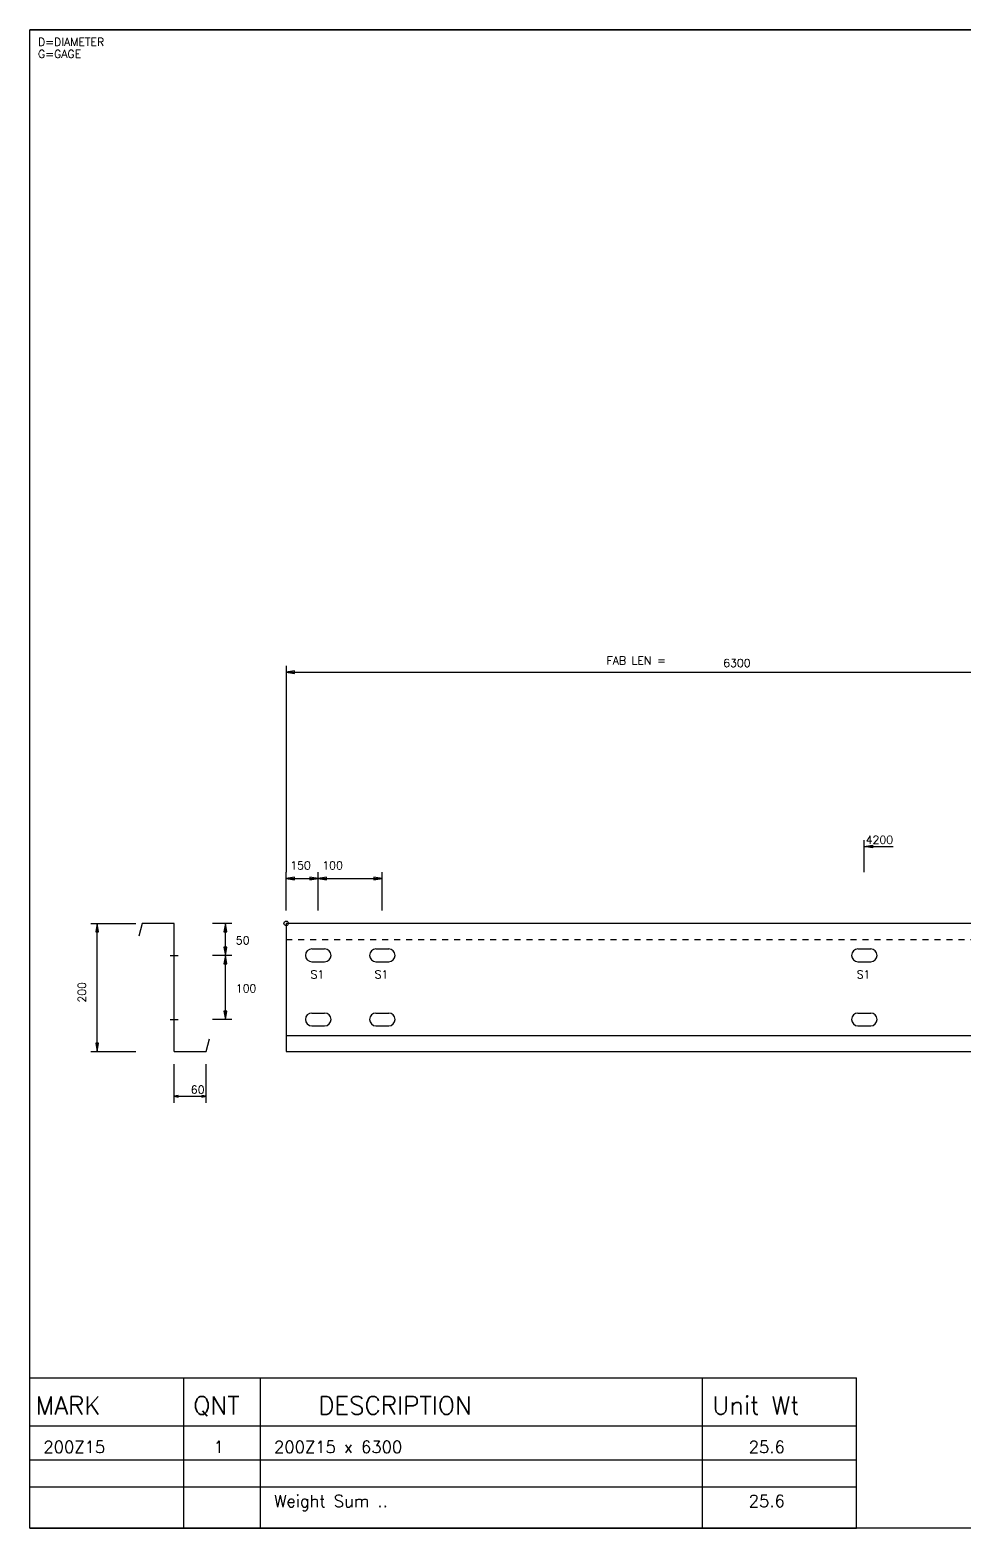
# Model space of a CAD drawing. Extents: x 0 to 428, y 0 to 297.
# Drawn here: x 0 to 185.2, y 0 to 297 of the extents above; entities that cross this region are included whole.
import ezdxf

# ---------------------------------------------------------------- set-up
doc = ezdxf.new("R2010")
doc.units = 0
doc.linetypes.add('CONTIN', pattern=[0])
doc.linetypes.add('DASHED', pattern=[2.38, 1.19, -1.19])
doc.layers.get('0').update_dxf_attribs({"linetype": 'CONTIN'})
for name, color, linetype in [('1', 7, 'CONTIN'), ('10', 7, 'CONTIN'), ('11', 7, 'CONTIN'), ('14', 7, 'CONTIN'), ('15', 6, 'CONTIN'), ('2', 7, 'CONTIN'), ('21', 7, 'CONTIN'), ('22', 7, 'CONTIN'), ('3', 1, 'CONTIN'), ('6', 4, 'CONTIN'), ('7', 3, 'DASHED')]:
    doc.layers.add(name, color=color, linetype=linetype)
doc.styles.add('SIMPLEX', font='SIMPLEX')

# ---------------------------------------------------------------- blocks, each defined once
blk = doc.blocks.new('CZEBORDR')
at = {"layer": '22'}
for p, q in [((0, 0), (0, 297)), ((0, 297), (420, 297)), ((420, 297), (420, 0)), ((420, 0), (0, 0))]:
    blk.add_line(p, q, dxfattribs=at)
blk = doc.blocks.new('LOGO')
at = {"linetype": 'CONTINUOUS'}
blk.add_line((0, 297), (-420, 297), dxfattribs=at)
at = {"layer": '14'}
for q in [(-420, 61.91), (-256.17, 0)]:
    blk.add_line((-420, 0), q, dxfattribs=at)
at = {"layer": '22'}
for p, q in [((-420, 0), (-420, 297)), ((0, 0), (-420, 0))]:
    blk.add_line(p, q, dxfattribs=at)
blk = doc.blocks.new('CZEBOLT')
at = {"layer": '21', "style": 'SIMPLEX'}
for s, p in [('D=DIAMETER', (0, 2.381)), ('G=GAGE', (0, 0))]:
    blk.add_text(s, height=1.587, dxfattribs=at).set_placement(p)
blk = doc.blocks.new('CZEPLATE')
at = {"layer": '14'}
for p, q in [((0, 29.766), (163.83, 29.766)), ((0, 0), (0, 29.766)), ((30.48, 0), (30.48, 29.766)), ((45.72, 0), (45.72, 29.766)), ((133.35, 0), (133.35, 29.766)), ((163.83, 0), (163.83, 29.766)), ((163.83, 0), (163.83, 29.766)), ((0, 20.241), (163.83, 20.241)), ((0, 13.543), (163.83, 13.543)), ((0, 8.186), (163.83, 8.186)), ((0, 0), (163.83, 0))]:
    blk.add_line(p, q, dxfattribs=at)
at = {"layer": '14', "style": 'SIMPLEX'}
for s, height, p in [('MARK', 3.572, (1.143, 22.527)), ('QNT', 3.572, (32.385, 22.527)), ('DESCRIPTION', 3.572, (57.15, 22.527)), ('Unit Wt', 3.572, (135.255, 22.527)), ('200Z15', 2.381, (2.667, 14.883)), ('  1', 2.381, (33.147, 14.883)), ('200Z15 x 6300', 2.381, (48.387, 14.883)), ('   25.6', 2.381, (137.16, 14.883)), ('Weight Sum ..', 2.381, (48.387, 4.167)), ('   25.6', 2.381, (137.16, 4.167))]:
    blk.add_text(s, height=height, dxfattribs=at).set_placement(p)
blk = doc.blocks.new('ZSECTN')
at = {"layer": '10'}
for p, q in [((-6.35, 25.4), (-6.985, 22.86)), ((0, 25.4), (-6.35, 25.4)), ((0, 0), (0, 25.4)), ((0, 0), (6.35, 0)), ((6.35, 0), (6.985, 2.54))]:
    blk.add_line(p, q, dxfattribs=at)
blk = doc.blocks.new('ARROW')
at = {"layer": '2'}
for p, q in [((0, 0), (-1.651, 0.275)), ((-1.651, 0.275), (-1.651, -0.275)), ((-1.651, -0.275), (0, 0))]:
    blk.add_line(p, q, dxfattribs=at)
blk = doc.blocks.new('TICK')
at = {"layer": '1'}
blk.add_line((-1.6, 0), (1.6, 0), dxfattribs=at)
blk = doc.blocks.new('CZESECTN')
at = {"layer": '2'}
for p, q in [((12.065, 55.88), (20.955, 55.88)), ((13.335, 30.48), (13.335, 55.88)), ((40.005, 55.88), (36.195, 55.88)), ((38.735, 49.53), (38.735, 55.88)), ((40.005, 49.53), (36.195, 49.53)), ((40.005, 49.53), (36.195, 49.53)), ((38.735, 36.83), (38.735, 49.53)), ((40.005, 36.83), (36.195, 36.83)), ((12.065, 30.48), (20.955, 30.48)), ((28.575, 20.32), (28.575, 27.94)), ((34.925, 20.32), (34.925, 27.94)), ((28.575, 21.59), (34.925, 21.59))]:
    blk.add_line(p, q, dxfattribs=at)
at = {"layer": '1'}
blk.add_blockref('ZSECTN', (28.575, 30.48), dxfattribs=at)
at = {"layer": '2'}
for p, rotation in [((13.335, 55.88), 90), ((38.735, 55.88), 90), ((38.735, 49.53), -90), ((38.735, 49.53), 90), ((38.735, 36.83), -90), ((13.335, 30.48), -90)]:
    blk.add_blockref('ARROW', p, dxfattribs=dict(at, rotation=rotation))
at = {"layer": '2', "xscale": 0.5, "yscale": 0.5, "zscale": 0.5, "rotation": 180}
blk.add_blockref('ARROW', (28.575, 21.59), dxfattribs=at)
at = {"layer": '2', "xscale": 0.5, "yscale": 0.5, "zscale": 0.5}
blk.add_blockref('ARROW', (34.925, 21.59), dxfattribs=at)
at = {"layer": '6', "xscale": 0.5, "yscale": 0.5, "zscale": 0.5}
for p in [(28.575, 49.53), (28.575, 36.83)]:
    blk.add_blockref('TICK', p, dxfattribs=at)
at = {"layer": '11', "style": 'SIMPLEX'}
for s, p in [('50', (40.799, 51.721)), ('100', (40.799, 42.196)), ('60', (31.888, 22.119))]:
    blk.add_text(s, height=1.587, dxfattribs=at).set_placement(p)
blk.add_text('200', height=1.587, rotation=90, dxfattribs=at).set_placement((11.093, 40.164))
blk = doc.blocks.new('MAG_CRCL')
at = {"layer": '15'}
blk.add_circle((0, 0), 0.889, dxfattribs=at)
blk = doc.blocks.new('WBSLOT')
at = {"layer": '6'}
for p, q in [((-1.27, 1.27), (1.27, 1.27)), ((-1.27, -1.27), (1.27, -1.27))]:
    blk.add_line(p, q, dxfattribs=at)
for centre, start, end in [((-1.27, 0), 90, 270), ((1.27, 0), 270, 90)]:
    blk.add_arc(centre, 1.27, start, end, dxfattribs=at)
blk = doc.blocks.new('CZEPIECE')
at = {"layer": '1'}
for p, q in [((394.6, 55.88), (50.8, 55.88)), ((50.8, 55.88), (50.8, 30.48)), ((394.6, 30.48), (394.6, 55.88)), ((50.8, 33.655), (394.6, 33.655)), ((50.8, 30.48), (394.6, 30.48))]:
    blk.add_line(p, q, dxfattribs=at)
at = {"layer": '2'}
for p, q in [((50.8, 106.934), (50.8, 66.04)), ((394.6, 106.934), (394.6, 66.04)), ((50.8, 105.664), (394.6, 105.664)), ((394.6, 92.71), (394.6, 85.09)), ((394.6, 91.44), (407.3, 91.44)), ((165.4, 66.04), (165.4, 72.39)), ((280, 66.04), (280, 72.39)), ((356.083, 66.04), (356.083, 72.39)), ((373.863, 66.04), (373.863, 72.39)), ((394.6, 66.04), (394.6, 72.39)), ((165.4, 71.12), (171.115, 71.12)), ((280, 71.12), (285.715, 71.12)), ((356.083, 71.12), (361.798, 71.12)), ((373.863, 71.12), (379.578, 71.12)), ((379.578, 71.12), (394.6, 71.12)), ((50.8, 58.42), (50.8, 66.04)), ((57.15, 58.42), (57.15, 66.04)), ((69.85, 58.42), (69.85, 66.04)), ((50.8, 64.77), (69.85, 64.77))]:
    blk.add_line(p, q, dxfattribs=at)
at = {"layer": '7'}
blk.add_line((50.8, 52.705), (394.6, 52.705), dxfattribs=at)
at = {"rotation": 180}
blk.add_blockref('ARROW', (394.6, 91.44), dxfattribs=at)
at = {"layer": '1', "xscale": -1}
for p in [(165.4, 71.12), (280, 71.12), (356.083, 71.12), (373.863, 71.12)]:
    blk.add_blockref('ARROW', p, dxfattribs=at)
at = {"layer": '15', "xscale": 0.5, "yscale": 0.5, "zscale": 0.5}
for p in [(50.8, 55.88), (394.6, 55.88)]:
    blk.add_blockref('MAG_CRCL', p, dxfattribs=at)
at = {"layer": '2', "rotation": 180}
for p in [(50.8, 105.664), (50.8, 64.77), (57.15, 64.77)]:
    blk.add_blockref('ARROW', p, dxfattribs=at)
at = {"layer": '2'}
for p in [(394.6, 105.664), (57.15, 64.77), (69.85, 64.77)]:
    blk.add_blockref('ARROW', p, dxfattribs=at)
at = {"layer": '2', "xscale": -1, "rotation": 180}
blk.add_blockref('ARROW', (394.6, 71.12), dxfattribs=at)
at = {"layer": '6'}
for p in [(57.15, 49.53), (69.85, 49.53), (165.4, 49.53), (280, 49.53), (356.083, 49.53), (373.863, 49.53), (57.15, 36.83), (69.85, 36.83), (165.4, 36.83), (280, 36.83), (356.083, 36.83), (373.863, 36.83)]:
    blk.add_blockref('WBSLOT', p, dxfattribs=at)
at = {"layer": '11', "style": 'SIMPLEX'}
for s, p in [('6300', (137.425, 106.701)), ('4200', (165.665, 71.649)), ('2100', (280.265, 71.649)), ('480', (356.347, 71.649)), ('380', (374.127, 71.649)), ('150', (51.594, 66.58)), ('100', (57.944, 66.58))]:
    blk.add_text(s, height=1.587, dxfattribs=at).set_placement(p)
at = {"layer": '2', "style": 'SIMPLEX'}
for s, p in [('FAB LEN =', (114.3, 107.188)), ('TAPE', (395.87, 91.694))]:
    blk.add_text(s, height=1.587, dxfattribs=at).set_placement(p)
at = {"layer": '3', "style": 'SIMPLEX'}
for s, p in [('S1', (55.626, 44.958)), ('S1', (68.326, 44.958)), ('S1', (163.876, 44.958)), ('S1', (278.476, 44.958)), ('S1', (354.559, 44.958)), ('S1', (372.339, 44.958)), ('200Z15', (217.938, 42.386))]:
    blk.add_text(s, height=1.587, dxfattribs=at).set_placement(p)

msp = doc.modelspace()

# ---------------------------------------------------------------- block references
for name, p in [('CZEPIECE', (0, 64)), ('CZESECTN', (0, 64)), ('CZEPLATE', (0, 0))]:
    msp.add_blockref(name, p)
at = {"layer": '1'}
for name, p in [('CZEBORDR', (0, 0)), ('CZEBOLT', (1.587, 291.444))]:
    msp.add_blockref(name, p, dxfattribs=at)
at = {"layer": '2'}
msp.add_blockref('LOGO', (420, 0), dxfattribs=at)

doc.saveas('drawing.dxf')
